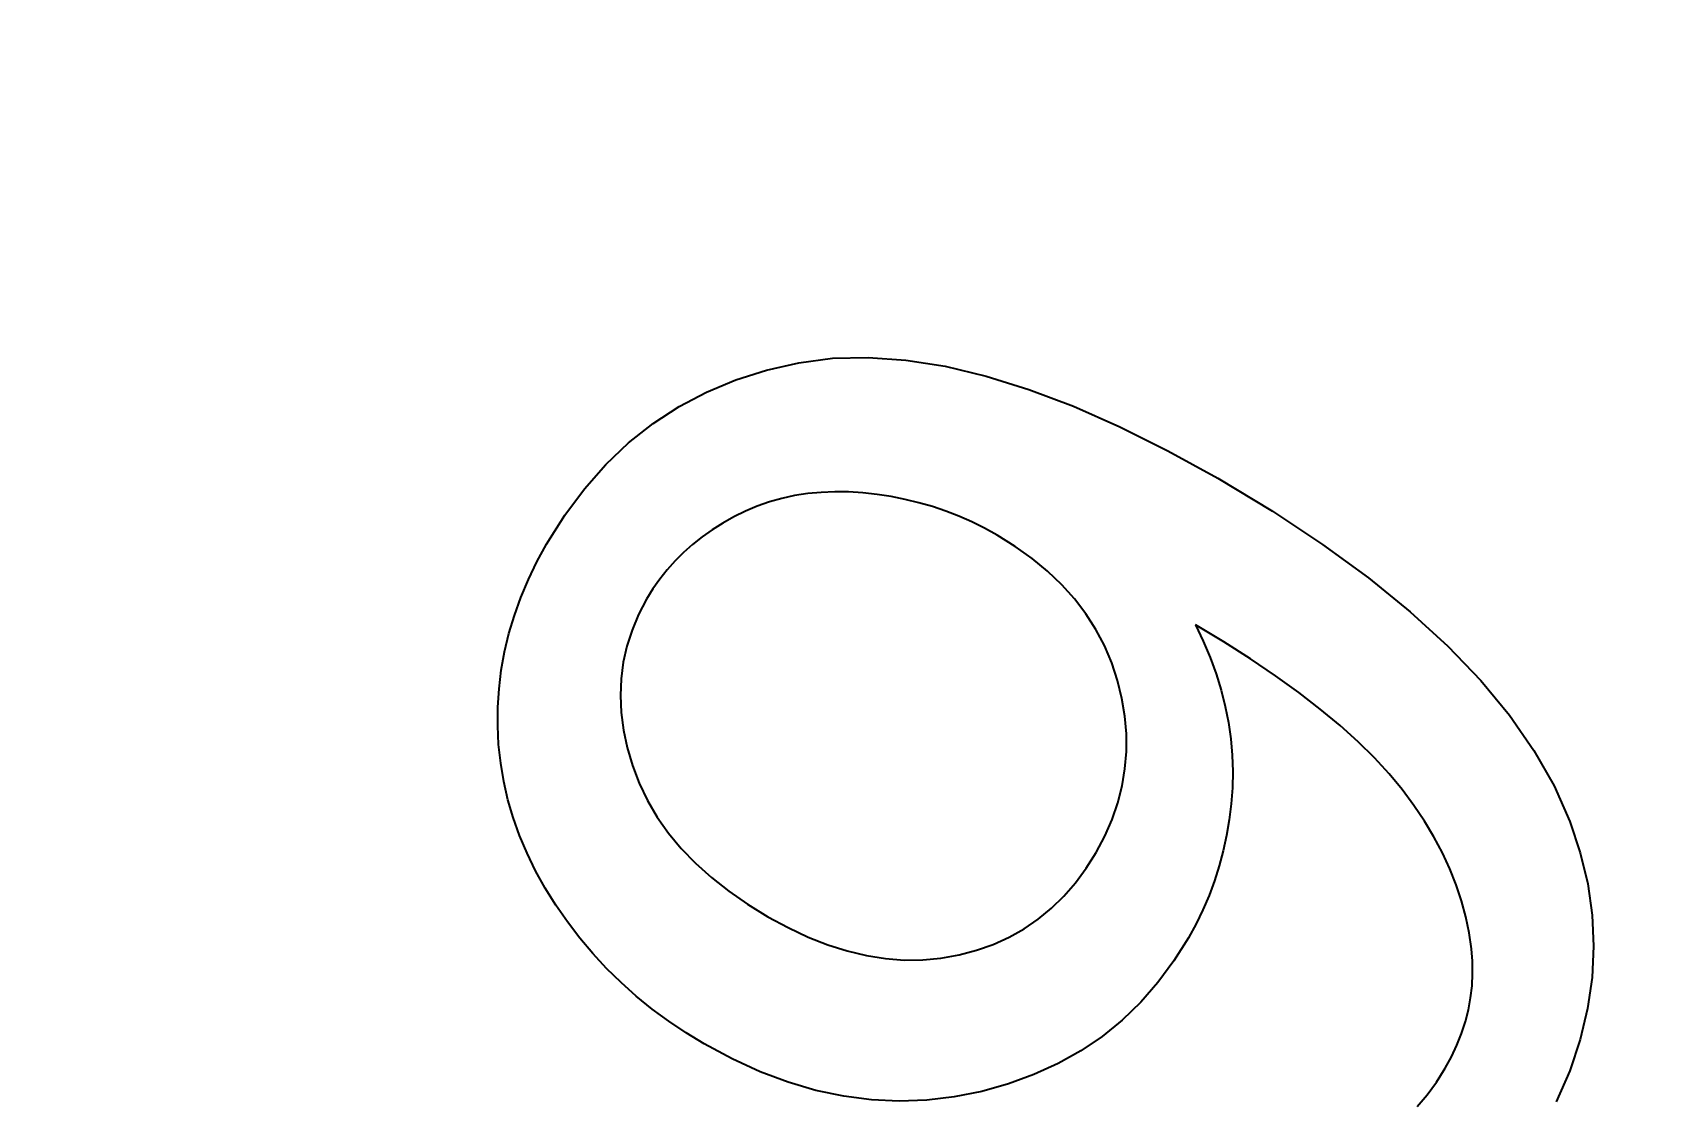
# Model space of a CAD drawing. Extents: x 0 to 297, y 0 to 210.
# Drawn here: x 255.478 to 259.074, y 78.849 to 81.213 of the extents above; entities that cross this region are included whole.
import ezdxf

# ---------------------------------------------------------------- set-up
doc = ezdxf.new("R2010")
doc.units = 0

msp = doc.modelspace()

# ---------------------------------------------------------------- linework, layer by layer
at = {"color": 7, "lineweight": 35, "ltscale": 0.00183}
msp.add_line((257.1014, 80.4663), (257.1728, 80.4827), dxfattribs=at)
at = {"color": 7, "lineweight": 35, "ltscale": 0.001893}
msp.add_line((257.1728, 80.4827), (257.2479, 80.4925), dxfattribs=at)
at = {"color": 7, "lineweight": 35, "ltscale": 0.001975}
msp.add_line((257.2479, 80.4925), (257.3268, 80.4944), dxfattribs=at)
at = {"color": 7, "lineweight": 35, "ltscale": 0.002077}
msp.add_line((257.3268, 80.4944), (257.4097, 80.4885), dxfattribs=at)
at = {"color": 7, "lineweight": 35, "ltscale": 0.002197}
msp.add_line((257.4097, 80.4885), (257.4965, 80.4748), dxfattribs=at)
at = {"color": 7, "lineweight": 35, "ltscale": 0.002332}
msp.add_line((257.4965, 80.4748), (257.5872, 80.4532), dxfattribs=at)
at = {"color": 7, "lineweight": 35, "ltscale": 0.001745}
msp.add_line((256.9691, 80.4178), (257.0335, 80.4447), dxfattribs=at)
at = {"color": 7, "lineweight": 35, "ltscale": 0.001782}
msp.add_line((257.0335, 80.4447), (257.1014, 80.4663), dxfattribs=at)
at = {"color": 7, "lineweight": 35, "ltscale": 0.002478}
msp.add_line((257.5872, 80.4532), (257.6819, 80.4237), dxfattribs=at)
at = {"color": 7, "lineweight": 35, "ltscale": 0.001724}
msp.add_line((256.9082, 80.3856), (256.9691, 80.4178), dxfattribs=at)
at = {"color": 7, "lineweight": 35, "ltscale": 0.002634}
msp.add_line((257.6819, 80.4237), (257.7804, 80.3864), dxfattribs=at)
at = {"color": 7, "lineweight": 35, "ltscale": 0.001715}
msp.add_line((256.8507, 80.3482), (256.9082, 80.3856), dxfattribs=at)
at = {"color": 7, "lineweight": 35, "ltscale": 0.002799}
for p, q in [((257.7804, 80.3864), (257.8828, 80.3412)), ((258.5254, 79.9319), (258.608, 79.8564))]:
    msp.add_line(p, q, dxfattribs=at)
at = {"color": 7, "lineweight": 35, "ltscale": 0.001721}
msp.add_line((256.7967, 80.3055), (256.8507, 80.3482), dxfattribs=at)
at = {"color": 7, "lineweight": 35, "ltscale": 0.002972}
msp.add_line((257.8828, 80.3412), (257.9892, 80.2882), dxfattribs=at)
at = {"color": 7, "lineweight": 35, "ltscale": 0.001742}
for p, q in [((256.7462, 80.2575), (256.7967, 80.3055)), ((258.9177, 79.3304), (258.9275, 79.2614))]:
    msp.add_line(p, q, dxfattribs=at)
at = {"color": 7, "lineweight": 35, "ltscale": 0.001777}
msp.add_line((256.6991, 80.2042), (256.7462, 80.2575), dxfattribs=at)
at = {"color": 7, "lineweight": 35, "ltscale": 0.003149}
msp.add_line((257.9892, 80.2882), (258.0995, 80.2273), dxfattribs=at)
at = {"color": 7, "lineweight": 35, "ltscale": 0.003526}
msp.add_line((258.0995, 80.2273), (258.2203, 80.1545), dxfattribs=at)
at = {"color": 7, "lineweight": 35, "ltscale": 0.001824}
msp.add_line((256.6555, 80.1457), (256.6991, 80.2042), dxfattribs=at)
at = {"color": 7, "lineweight": 35, "ltscale": 0.000722107}
msp.add_line((257.1638, 80.1888), (257.1356, 80.1827), dxfattribs=at)
at = {"color": 7, "lineweight": 35, "ltscale": 0.00073017}
msp.add_line((257.1927, 80.1933), (257.1638, 80.1888), dxfattribs=at)
at = {"color": 7, "lineweight": 35, "ltscale": 0.000741999}
msp.add_line((257.2223, 80.1961), (257.1927, 80.1933), dxfattribs=at)
at = {"color": 7, "lineweight": 35, "ltscale": 0.000755942}
msp.add_line((257.2525, 80.1974), (257.2223, 80.1961), dxfattribs=at)
at = {"color": 7, "lineweight": 35, "ltscale": 0.000770635}
msp.add_line((257.2833, 80.197), (257.2525, 80.1974), dxfattribs=at)
at = {"color": 7, "lineweight": 35, "ltscale": 0.000789723}
msp.add_line((257.3148, 80.1949), (257.2833, 80.197), dxfattribs=at)
at = {"color": 7, "lineweight": 35, "ltscale": 0.000795239}
msp.add_line((257.3464, 80.1914), (257.3148, 80.1949), dxfattribs=at)
at = {"color": 7, "lineweight": 35, "ltscale": 0.000788813}
msp.add_line((257.3776, 80.1867), (257.3464, 80.1914), dxfattribs=at)
at = {"color": 7, "lineweight": 35, "ltscale": 0.000783813}
msp.add_line((257.4084, 80.1806), (257.3776, 80.1867), dxfattribs=at)
at = {"color": 7, "lineweight": 35, "ltscale": 0.000712435}
msp.add_line((257.0549, 80.1547), (257.0294, 80.1422), dxfattribs=at)
at = {"color": 7, "lineweight": 35, "ltscale": 0.000711075}
msp.add_line((257.0812, 80.1657), (257.0549, 80.1547), dxfattribs=at)
at = {"color": 7, "lineweight": 35, "ltscale": 0.00071129}
msp.add_line((257.1081, 80.175), (257.0812, 80.1657), dxfattribs=at)
at = {"color": 7, "lineweight": 35, "ltscale": 0.000715413}
msp.add_line((257.1356, 80.1827), (257.1081, 80.175), dxfattribs=at)
at = {"color": 7, "lineweight": 35, "ltscale": 0.000780044}
msp.add_line((257.4387, 80.1732), (257.4084, 80.1806), dxfattribs=at)
at = {"color": 7, "lineweight": 35, "ltscale": 0.000777817}
msp.add_line((257.4686, 80.1645), (257.4387, 80.1732), dxfattribs=at)
at = {"color": 7, "lineweight": 35, "ltscale": 0.000776635}
msp.add_line((257.498, 80.1545), (257.4686, 80.1645), dxfattribs=at)
at = {"color": 7, "lineweight": 35, "ltscale": 0.000778032}
msp.add_line((257.527, 80.1432), (257.498, 80.1545), dxfattribs=at)
at = {"color": 7, "lineweight": 35, "ltscale": 0.003333}
msp.add_line((258.2203, 80.1545), (258.3315, 80.081), dxfattribs=at)
at = {"color": 7, "lineweight": 35, "ltscale": 0.001885}
msp.add_line((256.6154, 80.0818), (256.6555, 80.1457), dxfattribs=at)
at = {"color": 7, "lineweight": 35, "ltscale": 0.000682073}
msp.add_line((256.9812, 80.1134), (256.959, 80.0976), dxfattribs=at)
at = {"color": 7, "lineweight": 35, "ltscale": 0.000694455}
msp.add_line((257.0047, 80.1283), (256.9812, 80.1134), dxfattribs=at)
at = {"color": 7, "lineweight": 35, "ltscale": 0.000707008}
msp.add_line((257.0294, 80.1422), (257.0047, 80.1283), dxfattribs=at)
at = {"color": 7, "lineweight": 35, "ltscale": 0.000781005}
msp.add_line((257.5556, 80.1306), (257.527, 80.1432), dxfattribs=at)
at = {"color": 7, "lineweight": 35, "ltscale": 0.000784076}
msp.add_line((257.5837, 80.1167), (257.5556, 80.1306), dxfattribs=at)
at = {"color": 7, "lineweight": 35, "ltscale": 0.000790284}
msp.add_line((257.6114, 80.1015), (257.5837, 80.1167), dxfattribs=at)
at = {"color": 7, "lineweight": 35, "ltscale": 0.001113}
msp.add_line((256.5941, 80.0427), (256.6154, 80.0818), dxfattribs=at)
at = {"color": 7, "lineweight": 35, "ltscale": 0.000665965}
msp.add_line((256.9379, 80.0809), (256.918, 80.0632), dxfattribs=at)
at = {"color": 7, "lineweight": 35, "ltscale": 0.000672971}
msp.add_line((256.959, 80.0976), (256.9379, 80.0809), dxfattribs=at)
at = {"color": 7, "lineweight": 35, "ltscale": 0.001188}
msp.add_line((257.6518, 80.0765), (257.6114, 80.1015), dxfattribs=at)
at = {"color": 7, "lineweight": 35, "ltscale": 0.001146}
msp.add_line((257.6891, 80.0499), (257.6518, 80.0765), dxfattribs=at)
at = {"color": 7, "lineweight": 35, "ltscale": 0.003146}
msp.add_line((258.3315, 80.081), (258.4332, 80.0068), dxfattribs=at)
at = {"color": 7, "lineweight": 35, "ltscale": 0.001093}
msp.add_line((256.5751, 80.0033), (256.5941, 80.0427), dxfattribs=at)
at = {"color": 7, "lineweight": 35, "ltscale": 0.000657521}
msp.add_line((256.8994, 80.0445), (256.8819, 80.0248), dxfattribs=at)
at = {"color": 7, "lineweight": 35, "ltscale": 0.000660728}
msp.add_line((256.918, 80.0632), (256.8994, 80.0445), dxfattribs=at)
at = {"color": 7, "lineweight": 35, "ltscale": 0.00111}
msp.add_line((257.7234, 80.0217), (257.6891, 80.0499), dxfattribs=at)
at = {"color": 7, "lineweight": 35, "ltscale": 0.000659057}
msp.add_line((256.8656, 80.0042), (256.8505, 79.9826), dxfattribs=at)
at = {"color": 7, "lineweight": 35, "ltscale": 0.000656777}
msp.add_line((256.8819, 80.0248), (256.8656, 80.0042), dxfattribs=at)
at = {"color": 7, "lineweight": 35, "ltscale": 0.001078}
msp.add_line((257.7547, 79.992), (257.7234, 80.0217), dxfattribs=at)
at = {"color": 7, "lineweight": 35, "ltscale": 0.002969}
msp.add_line((258.4332, 80.0068), (258.5254, 79.9319), dxfattribs=at)
at = {"color": 7, "lineweight": 35, "ltscale": 0.001074}
msp.add_line((256.5584, 79.9637), (256.5751, 80.0033), dxfattribs=at)
at = {"color": 7, "lineweight": 35, "ltscale": 0.000662272}
msp.add_line((256.8505, 79.9826), (256.8366, 79.9601), dxfattribs=at)
at = {"color": 7, "lineweight": 35, "ltscale": 0.001054}
msp.add_line((257.7829, 79.9606), (257.7547, 79.992), dxfattribs=at)
at = {"color": 7, "lineweight": 35, "ltscale": 0.001058}
msp.add_line((256.5441, 79.9239), (256.5584, 79.9637), dxfattribs=at)
at = {"color": 7, "lineweight": 35, "ltscale": 0.0009591}
msp.add_line((256.8366, 79.9601), (256.8188, 79.9261), dxfattribs=at)
at = {"color": 7, "lineweight": 35, "ltscale": 0.001035}
msp.add_line((257.808, 79.9277), (257.7829, 79.9606), dxfattribs=at)
at = {"color": 7, "lineweight": 35, "ltscale": 0.001047}
for p, q in [((256.5321, 79.8838), (256.5441, 79.9239)), ((256.5557, 79.4374), (256.5416, 79.4769))]:
    msp.add_line(p, q, dxfattribs=at)
at = {"color": 7, "lineweight": 35, "ltscale": 0.000938773}
msp.add_line((256.8188, 79.9261), (256.8042, 79.8914), dxfattribs=at)
at = {"color": 7, "lineweight": 35, "ltscale": 0.001023}
msp.add_line((257.83, 79.8932), (257.808, 79.9277), dxfattribs=at)
at = {"color": 7, "lineweight": 35, "ltscale": 0.001834}
msp.add_line((258.113, 79.8653), (258.0502, 79.9033), dxfattribs=at)
at = {"color": 7, "lineweight": 35, "ltscale": 0.000998883}
msp.add_line((258.0502, 79.9033), (258.0674, 79.8672), dxfattribs=at)
at = {"color": 7, "lineweight": 35, "ltscale": 0.001037}
for p, q in [((256.5225, 79.8434), (256.5321, 79.8838)), ((256.5416, 79.4769), (256.5299, 79.5166))]:
    msp.add_line(p, q, dxfattribs=at)
at = {"color": 7, "lineweight": 35, "ltscale": 0.000924579}
msp.add_line((256.8042, 79.8914), (256.7929, 79.8562), dxfattribs=at)
at = {"color": 7, "lineweight": 35, "ltscale": 0.001019}
msp.add_line((257.849, 79.8572), (257.83, 79.8932), dxfattribs=at)
at = {"color": 7, "lineweight": 35, "ltscale": 0.000978094}
msp.add_line((258.0674, 79.8672), (258.0826, 79.8311), dxfattribs=at)
at = {"color": 7, "lineweight": 35, "ltscale": 0.001748}
msp.add_line((258.172, 79.8277), (258.113, 79.8653), dxfattribs=at)
at = {"color": 7, "lineweight": 35, "ltscale": 0.001032}
for p, q in [((256.5152, 79.8028), (256.5225, 79.8434)), ((257.8778, 79.7803), (257.865, 79.8195))]:
    msp.add_line(p, q, dxfattribs=at)
at = {"color": 7, "lineweight": 35, "ltscale": 0.000918469}
msp.add_line((256.7929, 79.8562), (256.7849, 79.8204), dxfattribs=at)
at = {"color": 7, "lineweight": 35, "ltscale": 0.001022}
msp.add_line((257.865, 79.8195), (257.849, 79.8572), dxfattribs=at)
at = {"color": 7, "lineweight": 35, "ltscale": 0.000958979}
msp.add_line((258.0826, 79.8311), (258.0957, 79.7951), dxfattribs=at)
at = {"color": 7, "lineweight": 35, "ltscale": 0.001664}
msp.add_line((258.2271, 79.7904), (258.172, 79.8277), dxfattribs=at)
at = {"color": 7, "lineweight": 35, "ltscale": 0.00264}
msp.add_line((258.608, 79.8564), (258.6812, 79.7802), dxfattribs=at)
at = {"color": 7, "lineweight": 35, "ltscale": 0.001028}
for p, q in [((256.5102, 79.762), (256.5152, 79.8028)), ((256.5138, 79.5974), (256.5093, 79.6383)), ((256.5207, 79.5568), (256.5138, 79.5974))]:
    msp.add_line(p, q, dxfattribs=at)
at = {"color": 7, "lineweight": 35, "ltscale": 0.000919547}
msp.add_line((256.7849, 79.8204), (256.7802, 79.7839), dxfattribs=at)
at = {"color": 7, "lineweight": 35, "ltscale": 0.000943308}
msp.add_line((258.0957, 79.7951), (258.1069, 79.759), dxfattribs=at)
at = {"color": 7, "lineweight": 35, "ltscale": 0.001583}
msp.add_line((258.2785, 79.7535), (258.2271, 79.7904), dxfattribs=at)
at = {"color": 7, "lineweight": 35, "ltscale": 0.001029}
msp.add_line((256.5076, 79.7209), (256.5102, 79.762), dxfattribs=at)
at = {"color": 7, "lineweight": 35, "ltscale": 0.000928868}
msp.add_line((256.7802, 79.7839), (256.7787, 79.7468), dxfattribs=at)
at = {"color": 7, "lineweight": 35, "ltscale": 0.001025}
for p, q in [((257.8876, 79.7405), (257.8778, 79.7803)), ((257.8306, 79.3999), (257.8498, 79.4362))]:
    msp.add_line(p, q, dxfattribs=at)
at = {"color": 7, "lineweight": 35, "ltscale": 0.000929648}
msp.add_line((258.1069, 79.759), (258.116, 79.723), dxfattribs=at)
at = {"color": 7, "lineweight": 35, "ltscale": 0.001501}
msp.add_line((258.3261, 79.7169), (258.2785, 79.7535), dxfattribs=at)
at = {"color": 7, "lineweight": 35, "ltscale": 0.002495}
msp.add_line((258.6812, 79.7802), (258.7448, 79.7033), dxfattribs=at)
at = {"color": 7, "lineweight": 35, "ltscale": 0.001033}
msp.add_line((256.5073, 79.6796), (256.5076, 79.7209), dxfattribs=at)
at = {"color": 7, "lineweight": 35, "ltscale": 0.00094365}
msp.add_line((256.7787, 79.7468), (256.7804, 79.7091), dxfattribs=at)
at = {"color": 7, "lineweight": 35, "ltscale": 0.000999524}
msp.add_line((257.8941, 79.701), (257.8876, 79.7405), dxfattribs=at)
at = {"color": 7, "lineweight": 35, "ltscale": 0.000917425}
msp.add_line((258.116, 79.723), (258.1232, 79.687), dxfattribs=at)
at = {"color": 7, "lineweight": 35, "ltscale": 0.001422}
msp.add_line((258.37, 79.6806), (258.3261, 79.7169), dxfattribs=at)
at = {"color": 7, "lineweight": 35, "ltscale": 0.000967053}
msp.add_line((256.7804, 79.7091), (256.7855, 79.6707), dxfattribs=at)
at = {"color": 7, "lineweight": 35, "ltscale": 0.000979462}
msp.add_line((257.8974, 79.662), (257.8941, 79.701), dxfattribs=at)
at = {"color": 7, "lineweight": 35, "ltscale": 0.000909077}
msp.add_line((258.1232, 79.687), (258.1283, 79.651), dxfattribs=at)
at = {"color": 7, "lineweight": 35, "ltscale": 0.001345}
msp.add_line((258.41, 79.6447), (258.37, 79.6806), dxfattribs=at)
at = {"color": 7, "lineweight": 35, "ltscale": 0.002364}
msp.add_line((258.7448, 79.7033), (258.7988, 79.6257), dxfattribs=at)
at = {"color": 7, "lineweight": 35, "ltscale": 0.001034}
msp.add_line((256.5093, 79.6383), (256.5073, 79.6796), dxfattribs=at)
at = {"color": 7, "lineweight": 35, "ltscale": 0.000996129}
msp.add_line((256.7855, 79.6707), (256.7938, 79.6318), dxfattribs=at)
at = {"color": 7, "lineweight": 35, "ltscale": 0.000965505}
msp.add_line((257.8975, 79.6234), (257.8974, 79.662), dxfattribs=at)
at = {"color": 7, "lineweight": 35, "ltscale": 0.000903312}
msp.add_line((258.1283, 79.651), (258.1315, 79.615), dxfattribs=at)
at = {"color": 7, "lineweight": 35, "ltscale": 0.00127}
msp.add_line((258.4463, 79.6091), (258.41, 79.6447), dxfattribs=at)
at = {"color": 7, "lineweight": 35, "ltscale": 0.001031}
for p, q in [((256.7938, 79.6318), (256.8053, 79.5922)), ((256.5299, 79.5166), (256.5207, 79.5568)), ((257.8087, 79.365), (257.8306, 79.3999))]:
    msp.add_line(p, q, dxfattribs=at)
at = {"color": 7, "lineweight": 35, "ltscale": 0.000958935}
msp.add_line((257.8944, 79.5851), (257.8975, 79.6234), dxfattribs=at)
at = {"color": 7, "lineweight": 35, "ltscale": 0.000899782}
msp.add_line((258.1315, 79.615), (258.1326, 79.579), dxfattribs=at)
at = {"color": 7, "lineweight": 35, "ltscale": 0.001198}
msp.add_line((258.4787, 79.5738), (258.4463, 79.6091), dxfattribs=at)
at = {"color": 7, "lineweight": 35, "ltscale": 0.002251}
msp.add_line((258.7988, 79.6257), (258.8433, 79.5474), dxfattribs=at)
at = {"color": 7, "lineweight": 35, "ltscale": 0.00105}
msp.add_line((256.8053, 79.5922), (256.8202, 79.5529), dxfattribs=at)
at = {"color": 7, "lineweight": 35, "ltscale": 0.00095945}
msp.add_line((257.8881, 79.5473), (257.8944, 79.5851), dxfattribs=at)
at = {"color": 7, "lineweight": 35, "ltscale": 0.000898997}
msp.add_line((258.1326, 79.579), (258.1318, 79.5431), dxfattribs=at)
at = {"color": 7, "lineweight": 35, "ltscale": 0.00113}
msp.add_line((258.5074, 79.5389), (258.4787, 79.5738), dxfattribs=at)
at = {"color": 7, "lineweight": 35, "ltscale": 0.001053}
msp.add_line((256.8202, 79.5529), (256.8384, 79.5149), dxfattribs=at)
at = {"color": 7, "lineweight": 35, "ltscale": 0.00096592}
msp.add_line((257.8785, 79.5098), (257.8881, 79.5473), dxfattribs=at)
at = {"color": 7, "lineweight": 35, "ltscale": 0.000894343}
msp.add_line((258.1318, 79.5431), (258.1291, 79.5074), dxfattribs=at)
at = {"color": 7, "lineweight": 35, "ltscale": 0.001081}
msp.add_line((258.5331, 79.5041), (258.5074, 79.5389), dxfattribs=at)
at = {"color": 7, "lineweight": 35, "ltscale": 0.002159}
msp.add_line((258.8433, 79.5474), (258.8783, 79.4685), dxfattribs=at)
at = {"color": 7, "lineweight": 35, "ltscale": 0.001064}
msp.add_line((256.8384, 79.5149), (256.86, 79.4783), dxfattribs=at)
at = {"color": 7, "lineweight": 35, "ltscale": 0.000979101}
msp.add_line((257.8657, 79.4728), (257.8785, 79.5098), dxfattribs=at)
at = {"color": 7, "lineweight": 35, "ltscale": 0.000883774}
msp.add_line((258.1291, 79.5074), (258.1249, 79.4723), dxfattribs=at)
at = {"color": 7, "lineweight": 35, "ltscale": 0.001049}
msp.add_line((258.5564, 79.4692), (258.5331, 79.5041), dxfattribs=at)
at = {"color": 7, "lineweight": 35, "ltscale": 0.001082}
msp.add_line((256.86, 79.4783), (256.8849, 79.4429), dxfattribs=at)
at = {"color": 7, "lineweight": 35, "ltscale": 0.000998877}
msp.add_line((257.8498, 79.4362), (257.8657, 79.4728), dxfattribs=at)
at = {"color": 7, "lineweight": 35, "ltscale": 0.000876857}
msp.add_line((258.1249, 79.4723), (258.1191, 79.4377), dxfattribs=at)
at = {"color": 7, "lineweight": 35, "ltscale": 0.001021}
msp.add_line((258.5775, 79.4342), (258.5564, 79.4692), dxfattribs=at)
at = {"color": 7, "lineweight": 35, "ltscale": 0.00182}
msp.add_line((258.8783, 79.4685), (258.9013, 79.3994), dxfattribs=at)
at = {"color": 7, "lineweight": 35, "ltscale": 0.00106}
msp.add_line((256.5721, 79.3983), (256.5557, 79.4374), dxfattribs=at)
at = {"color": 7, "lineweight": 35, "ltscale": 0.001106}
msp.add_line((256.8849, 79.4429), (256.9131, 79.4088), dxfattribs=at)
at = {"color": 7, "lineweight": 35, "ltscale": 0.000869949}
msp.add_line((258.1191, 79.4377), (258.1118, 79.4037), dxfattribs=at)
at = {"color": 7, "lineweight": 35, "ltscale": 0.000994604}
msp.add_line((258.5962, 79.3991), (258.5775, 79.4342), dxfattribs=at)
at = {"color": 7, "lineweight": 35, "ltscale": 0.001076}
msp.add_line((256.591, 79.3596), (256.5721, 79.3983), dxfattribs=at)
at = {"color": 7, "lineweight": 35, "ltscale": 0.001138}
msp.add_line((256.9131, 79.4088), (256.9447, 79.376), dxfattribs=at)
at = {"color": 7, "lineweight": 35, "ltscale": 0.000865915}
msp.add_line((258.1118, 79.4037), (258.1028, 79.3702), dxfattribs=at)
at = {"color": 7, "lineweight": 35, "ltscale": 0.000970675}
msp.add_line((258.6127, 79.3639), (258.5962, 79.3991), dxfattribs=at)
at = {"color": 7, "lineweight": 35, "ltscale": 0.001773}
msp.add_line((258.9013, 79.3994), (258.9177, 79.3304), dxfattribs=at)
at = {"color": 7, "lineweight": 35, "ltscale": 0.001096}
msp.add_line((256.6122, 79.3213), (256.591, 79.3596), dxfattribs=at)
at = {"color": 7, "lineweight": 35, "ltscale": 0.001177}
msp.add_line((256.9447, 79.376), (256.9797, 79.3445), dxfattribs=at)
at = {"color": 7, "lineweight": 35, "ltscale": 0.001001}
for p, q in [((257.7849, 79.3328), (257.8087, 79.365)), ((257.5274, 79.1733), (257.5661, 79.1837))]:
    msp.add_line(p, q, dxfattribs=at)
at = {"color": 7, "lineweight": 35, "ltscale": 0.000862846}
msp.add_line((258.1028, 79.3702), (258.0924, 79.3373), dxfattribs=at)
at = {"color": 7, "lineweight": 35, "ltscale": 0.000950352}
msp.add_line((258.6268, 79.3286), (258.6127, 79.3639), dxfattribs=at)
at = {"color": 7, "lineweight": 35, "ltscale": 0.001119}
msp.add_line((256.6359, 79.2833), (256.6122, 79.3213), dxfattribs=at)
at = {"color": 7, "lineweight": 35, "ltscale": 0.001218}
for p, q in [((256.9797, 79.3445), (257.018, 79.3144)), ((257.1493, 79.2337), (257.1934, 79.213))]:
    msp.add_line(p, q, dxfattribs=at)
at = {"color": 7, "lineweight": 35, "ltscale": 0.000977889}
msp.add_line((257.7592, 79.3033), (257.7849, 79.3328), dxfattribs=at)
at = {"color": 7, "lineweight": 35, "ltscale": 0.000863575}
msp.add_line((258.0924, 79.3373), (258.0803, 79.305), dxfattribs=at)
at = {"color": 7, "lineweight": 35, "ltscale": 0.000931938}
msp.add_line((258.6387, 79.2933), (258.6268, 79.3286), dxfattribs=at)
at = {"color": 7, "lineweight": 35, "ltscale": 0.001267}
msp.add_line((257.018, 79.3144), (257.0596, 79.2855), dxfattribs=at)
at = {"color": 7, "lineweight": 35, "ltscale": 0.001319}
msp.add_line((257.0596, 79.2855), (257.1046, 79.2579), dxfattribs=at)
at = {"color": 7, "lineweight": 35, "ltscale": 0.000959282}
msp.add_line((257.7317, 79.2765), (257.7592, 79.3033), dxfattribs=at)
at = {"color": 7, "lineweight": 35, "ltscale": 0.00086527}
msp.add_line((258.0803, 79.305), (258.0667, 79.2732), dxfattribs=at)
at = {"color": 7, "lineweight": 35, "ltscale": 0.000918701}
msp.add_line((258.6483, 79.2578), (258.6387, 79.2933), dxfattribs=at)
at = {"color": 7, "lineweight": 35, "ltscale": 0.001127}
msp.add_line((256.6616, 79.2463), (256.6359, 79.2833), dxfattribs=at)
at = {"color": 7, "lineweight": 35, "ltscale": 0.001269}
msp.add_line((257.1046, 79.2579), (257.1493, 79.2337), dxfattribs=at)
at = {"color": 7, "lineweight": 35, "ltscale": 0.000945592}
msp.add_line((257.6711, 79.2312), (257.7023, 79.2525), dxfattribs=at)
at = {"color": 7, "lineweight": 35, "ltscale": 0.000948973}
msp.add_line((257.7023, 79.2525), (257.7317, 79.2765), dxfattribs=at)
at = {"color": 7, "lineweight": 35, "ltscale": 0.000868568}
msp.add_line((258.0667, 79.2732), (258.0515, 79.2419), dxfattribs=at)
at = {"color": 7, "lineweight": 35, "ltscale": 0.000906435}
msp.add_line((258.6555, 79.2223), (258.6483, 79.2578), dxfattribs=at)
at = {"color": 7, "lineweight": 35, "ltscale": 0.001725}
msp.add_line((258.9275, 79.2614), (258.9307, 79.1925), dxfattribs=at)
at = {"color": 7, "lineweight": 35, "ltscale": 0.001122}
msp.add_line((256.6888, 79.2106), (256.6616, 79.2463), dxfattribs=at)
at = {"color": 7, "lineweight": 35, "ltscale": 0.001172}
msp.add_line((257.1934, 79.213), (257.237, 79.1958), dxfattribs=at)
at = {"color": 7, "lineweight": 35, "ltscale": 0.000948898}
msp.add_line((257.638, 79.2126), (257.6711, 79.2312), dxfattribs=at)
at = {"color": 7, "lineweight": 35, "ltscale": 0.000875603}
msp.add_line((258.0515, 79.2419), (258.0347, 79.2112), dxfattribs=at)
at = {"color": 7, "lineweight": 35, "ltscale": 0.000899455}
msp.add_line((258.6605, 79.1866), (258.6555, 79.2223), dxfattribs=at)
at = {"color": 7, "lineweight": 35, "ltscale": 0.001118}
for p, q in [((256.7176, 79.1764), (256.6888, 79.2106)), ((256.748, 79.1436), (256.7176, 79.1764))]:
    msp.add_line(p, q, dxfattribs=at)
at = {"color": 7, "lineweight": 35, "ltscale": 0.001129}
msp.add_line((257.237, 79.1958), (257.28, 79.1822), dxfattribs=at)
at = {"color": 7, "lineweight": 35, "ltscale": 0.001095}
msp.add_line((257.28, 79.1822), (257.3226, 79.1719), dxfattribs=at)
at = {"color": 7, "lineweight": 35, "ltscale": 0.000978087}
msp.add_line((257.5661, 79.1837), (257.603, 79.1968), dxfattribs=at)
at = {"color": 7, "lineweight": 35, "ltscale": 0.000960586}
msp.add_line((257.603, 79.1968), (257.638, 79.2126), dxfattribs=at)
at = {"color": 7, "lineweight": 35, "ltscale": 0.001512}
msp.add_line((258.0347, 79.2112), (258.0025, 79.16), dxfattribs=at)
at = {"color": 7, "lineweight": 35, "ltscale": 0.000684086}
msp.add_line((258.6627, 79.1594), (258.6605, 79.1866), dxfattribs=at)
at = {"color": 7, "lineweight": 35, "ltscale": 0.001723}
msp.add_line((258.9307, 79.1925), (258.9273, 79.1236), dxfattribs=at)
at = {"color": 7, "lineweight": 35, "ltscale": 0.001121}
msp.add_line((256.7801, 79.1122), (256.748, 79.1436), dxfattribs=at)
at = {"color": 7, "lineweight": 35, "ltscale": 0.001063}
msp.add_line((257.3226, 79.1719), (257.3646, 79.1652), dxfattribs=at)
at = {"color": 7, "lineweight": 35, "ltscale": 0.001041}
msp.add_line((257.3646, 79.1652), (257.4061, 79.162), dxfattribs=at)
at = {"color": 7, "lineweight": 35, "ltscale": 0.001024}
msp.add_line((257.4061, 79.162), (257.447, 79.1623), dxfattribs=at)
at = {"color": 7, "lineweight": 35, "ltscale": 0.001015}
for p, q in [((257.447, 79.1623), (257.4875, 79.166)), ((257.4875, 79.166), (257.5274, 79.1733))]:
    msp.add_line(p, q, dxfattribs=at)
at = {"color": 7, "lineweight": 35, "ltscale": 0.001476}
msp.add_line((258.0025, 79.16), (257.9673, 79.1126), dxfattribs=at)
at = {"color": 7, "lineweight": 35, "ltscale": 0.000677384}
msp.add_line((258.6631, 79.1323), (258.6627, 79.1594), dxfattribs=at)
at = {"color": 7, "lineweight": 35, "ltscale": 0.001126}
msp.add_line((256.8137, 79.0823), (256.7801, 79.1122), dxfattribs=at)
at = {"color": 7, "lineweight": 35, "ltscale": 0.001449}
msp.add_line((257.9673, 79.1126), (257.9291, 79.069), dxfattribs=at)
at = {"color": 7, "lineweight": 35, "ltscale": 0.000671802}
msp.add_line((258.6586, 79.0787), (258.6618, 79.1054), dxfattribs=at)
at = {"color": 7, "lineweight": 35, "ltscale": 0.000673331}
msp.add_line((258.6618, 79.1054), (258.6631, 79.1323), dxfattribs=at)
at = {"color": 7, "lineweight": 35, "ltscale": 0.001738}
msp.add_line((258.9273, 79.1236), (258.9174, 79.0548), dxfattribs=at)
at = {"color": 7, "lineweight": 35, "ltscale": 0.001132}
msp.add_line((256.8488, 79.0538), (256.8137, 79.0823), dxfattribs=at)
at = {"color": 7, "lineweight": 35, "ltscale": 0.001431}
msp.add_line((257.9291, 79.069), (257.8879, 79.0293), dxfattribs=at)
at = {"color": 7, "lineweight": 35, "ltscale": 0.000673527}
msp.add_line((258.6537, 79.0522), (258.6586, 79.0787), dxfattribs=at)
at = {"color": 7, "lineweight": 35, "ltscale": 0.001142}
msp.add_line((256.8856, 79.0267), (256.8488, 79.0538), dxfattribs=at)
at = {"color": 7, "lineweight": 35, "ltscale": 0.000677989}
msp.add_line((258.6471, 79.0259), (258.6537, 79.0522), dxfattribs=at)
at = {"color": 7, "lineweight": 35, "ltscale": 0.001767}
msp.add_line((258.9174, 79.0548), (258.9008, 78.9861), dxfattribs=at)
at = {"color": 7, "lineweight": 35, "ltscale": 0.001154}
msp.add_line((256.924, 79.001), (256.8856, 79.0267), dxfattribs=at)
at = {"color": 7, "lineweight": 35, "ltscale": 0.001169}
msp.add_line((256.964, 78.9767), (256.924, 79.001), dxfattribs=at)
at = {"color": 7, "lineweight": 35, "ltscale": 0.001423}
msp.add_line((257.8879, 79.0293), (257.8437, 78.9934), dxfattribs=at)
at = {"color": 7, "lineweight": 35, "ltscale": 0.000696337}
msp.add_line((258.6284, 78.9739), (258.6386, 78.9998), dxfattribs=at)
at = {"color": 7, "lineweight": 35, "ltscale": 0.000685874}
msp.add_line((258.6386, 78.9998), (258.6471, 79.0259), dxfattribs=at)
at = {"color": 7, "lineweight": 35, "ltscale": 0.001758}
msp.add_line((257.0259, 78.9435), (256.964, 78.9767), dxfattribs=at)
at = {"color": 7, "lineweight": 35, "ltscale": 0.00144}
msp.add_line((257.7965, 78.9613), (257.7463, 78.9331), dxfattribs=at)
at = {"color": 7, "lineweight": 35, "ltscale": 0.001426}
msp.add_line((257.8437, 78.9934), (257.7965, 78.9613), dxfattribs=at)
at = {"color": 7, "lineweight": 35, "ltscale": 0.000709247}
msp.add_line((258.6164, 78.9482), (258.6284, 78.9739), dxfattribs=at)
at = {"color": 7, "lineweight": 35, "ltscale": 0.001811}
msp.add_line((258.9008, 78.9861), (258.8778, 78.9174), dxfattribs=at)
at = {"color": 7, "lineweight": 35, "ltscale": 0.001699}
msp.add_line((257.0878, 78.9152), (257.0259, 78.9435), dxfattribs=at)
at = {"color": 7, "lineweight": 35, "ltscale": 0.001464}
msp.add_line((257.7463, 78.9331), (257.6931, 78.9088), dxfattribs=at)
at = {"color": 7, "lineweight": 35, "ltscale": 0.000724207}
msp.add_line((258.6026, 78.9227), (258.6164, 78.9482), dxfattribs=at)
at = {"color": 7, "lineweight": 35, "ltscale": 0.001648}
msp.add_line((257.1495, 78.8921), (257.0878, 78.9152), dxfattribs=at)
at = {"color": 7, "lineweight": 35, "ltscale": 0.001604}
msp.add_line((257.211, 78.874), (257.1495, 78.8921), dxfattribs=at)
at = {"color": 7, "lineweight": 35, "ltscale": 0.001495}
msp.add_line((257.6931, 78.9088), (257.6369, 78.8882), dxfattribs=at)
at = {"color": 7, "lineweight": 35, "ltscale": 0.000874351}
msp.add_line((258.5627, 78.8641), (258.5835, 78.8923), dxfattribs=at)
at = {"color": 7, "lineweight": 35, "ltscale": 0.000898806}
msp.add_line((258.5835, 78.8923), (258.6026, 78.9227), dxfattribs=at)
at = {"color": 7, "lineweight": 35, "ltscale": 0.00187}
msp.add_line((258.8778, 78.9174), (258.8481, 78.8488), dxfattribs=at)
at = {"color": 7, "lineweight": 35, "ltscale": 0.00157}
msp.add_line((257.2725, 78.8609), (257.211, 78.874), dxfattribs=at)
at = {"color": 7, "lineweight": 35, "ltscale": 0.001546}
msp.add_line((257.3338, 78.8529), (257.2725, 78.8609), dxfattribs=at)
at = {"color": 7, "lineweight": 35, "ltscale": 0.001533}
msp.add_line((257.5169, 78.8593), (257.456, 78.8521), dxfattribs=at)
at = {"color": 7, "lineweight": 35, "ltscale": 0.00155}
msp.add_line((257.5777, 78.8715), (257.5169, 78.8593), dxfattribs=at)
at = {"color": 7, "lineweight": 35, "ltscale": 0.001538}
msp.add_line((257.6369, 78.8882), (257.5777, 78.8715), dxfattribs=at)
at = {"color": 7, "lineweight": 35, "ltscale": 0.000855086}
msp.add_line((258.5403, 78.8383), (258.5627, 78.8641), dxfattribs=at)
at = {"color": 7, "lineweight": 35, "ltscale": 0.001531}
msp.add_line((257.395, 78.85), (257.3338, 78.8529), dxfattribs=at)
at = {"color": 7, "lineweight": 35, "ltscale": 0.001527}
msp.add_line((257.456, 78.8521), (257.395, 78.85), dxfattribs=at)
at = {"color": 7, "lineweight": 35}
msp.add_circle((222.9007, 98.5005), 42.5, dxfattribs=at)

doc.saveas('drawing.dxf')
